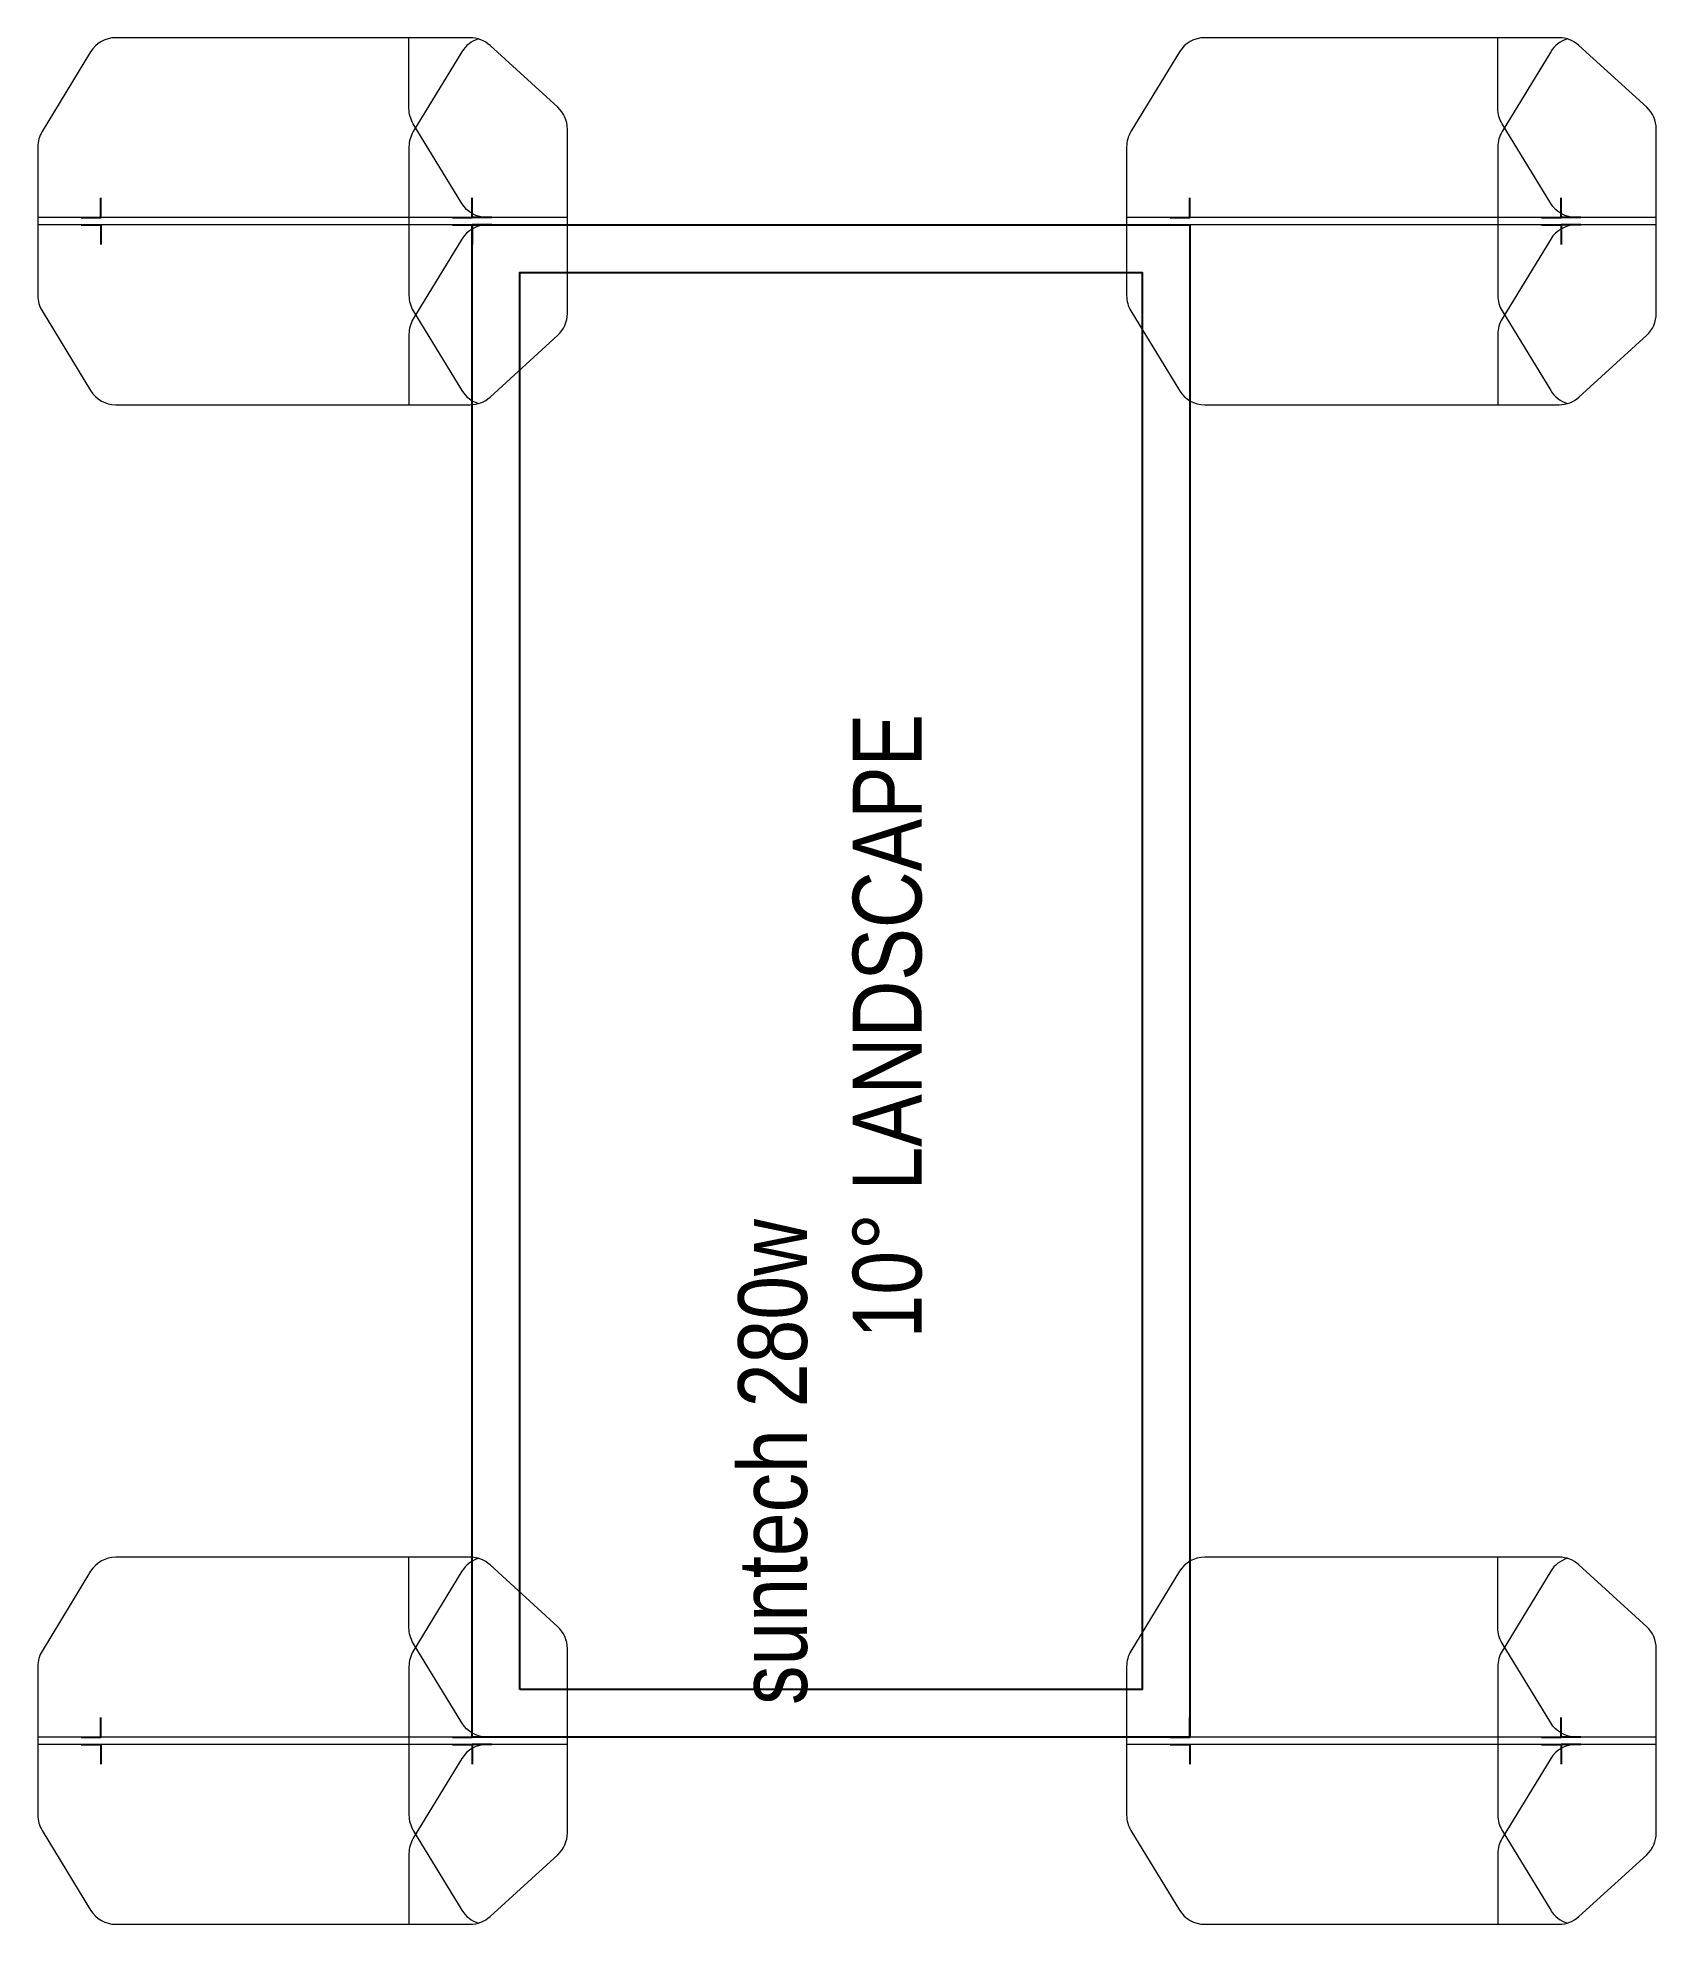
# Model space of a CAD drawing. Header units: feet. Extents: x 5980.1 to 6062.5, y 12187.6 to 12283.7.
import ezdxf

# ---------------------------------------------------------------- set-up
doc = ezdxf.new("R2010")
doc.units = ezdxf.units.FT
doc.header["$MEASUREMENT"] = 0
doc.layers.add('CANADIAN 255', color=7, linetype='Continuous')
doc.layers.add('E2-ECOFEET', color=1, linetype='Continuous', lineweight=5)
doc.styles.get("Standard").update_dxf_attribs({"font": 'calibri.ttf'})

# ---------------------------------------------------------------- blocks, each defined once
blk = doc.blocks.new('SUNTECH 280 10 DEGREE')
at = {"layer": 'CANADIAN 255', "linetype": 'Continuous'}
blk.add_lwpolyline([(3599.63, 716.139), (3599.63, 793.139), (3636.166, 793.139), (3636.166, 716.139), (3599.63, 716.139)], dxfattribs=at)
at = {"layer": 'CANADIAN 255', "color": 1, "linetype": 'Continuous'}
blk.add_lwpolyline([(3602.052, 718.562), (3602.052, 790.717), (3633.744, 790.717), (3633.744, 718.562)], close=True, dxfattribs=at)
at = {"layer": 'Defpoints', "color": 251, "insert": (3617.865, 736.437), "char_height": 3.5, "attachment_point": 4, "rotation": 90}
blk.add_mtext('\\pi-18.664;{\\fTechnicLite|b0|i0|c2|p2;suntech 280w\\P\\pi0;10° LANDSCAPE}', dxfattribs=at)
blk = doc.blocks.new('SUNTECH 280W 10 DEGREE')
at = {"color": 3}
blk.add_blockref('SUNTECH 280 10 DEGREE', (-3617.898, -754.639), dxfattribs=at)
blk = doc.blocks.new('EcoFoot2+ single')
at = {"layer": 'Defpoints', "color": 251}
for points in [[(-0.188, 19.9), (-0.188, 18.9), (-1.188, 18.9)], [(0.187, 19.9), (0.187, 18.9), (1.188, 18.9)], [(-0.188, 1), (-0.188, 0), (-1.188, 0)], [(0.187, 1), (0.187, 0), (1.188, 0)], [(-0.188, -1), (-0.188, 0), (-1.188, 0)], [(0.187, -1), (0.187, 0), (1.188, 0)]]:
    blk.add_lwpolyline(points, dxfattribs=at)
for p in [(0, 18.9), (0, 0), (0, 0), (0, 0)]:
    blk.add_point(p, dxfattribs=at)
at = {"layer": 'E2-ECOFEET', "color": 42, "linetype": 'Continuous'}
for p, q in [((-0.188, -4.847), (-0.188, 22.117)), ((0.187, -4.847), (0.187, 22.117)), ((-0.188, 0.101), (-0.188, 17.204)), ((0.187, 0.101), (0.187, 17.204))]:
    blk.add_line(p, q, dxfattribs=at)
at = {"layer": 'E2-ECOFEET', "linetype": 'Continuous'}
blk.add_lwpolyline([(-9.346, 17.204), (-9.346, 0.101, 0.187182), (-8.953, -0.91), (-5.803, -4.359, 0.210696), (-4.696, -4.847), (4.696, -4.847, 0.210696), (5.803, -4.359), (8.953, -0.91, 0.187182), (9.346, 0.101), (9.346, 17.204), (9.346, 18.143, 0.261626), (8.626, 19.424), (4.566, 21.898, 0.137668), (3.786, 22.117), (-3.786, 22.117, 0.137668), (-4.566, 21.898), (-8.626, 19.424, 0.261626), (-9.346, 18.143)], format="xyb", close=True, dxfattribs=at)
at = {"layer": 'E2-ECOFEET', "color": 112, "linetype": 'Continuous'}
for points in [[(-0.188, -4.847), (-0.188, -1.696), (-0.188, -0.757, 0.261626), (-0.907, 0.524), (-4.967, 2.998, 0.137668), (-5.748, 3.217), (-9.346, 3.217)], [(0.187, -4.847), (0.187, -1.696), (0.187, -0.757, -0.261626), (0.907, 0.524), (4.967, 2.998, -0.137668), (5.748, 3.217), (9.346, 3.217)]]:
    blk.add_lwpolyline(points, format="xyb", dxfattribs=at)
at = {"layer": 'E2-ECOFEET', "color": 133, "linetype": 'Continuous'}
blk.add_lwpolyline([(9.283, -0.328, 0.18544), (8.626, 0.524), (4.566, 2.998, 0.137668), (3.786, 3.217), (-3.786, 3.217, 0.137668), (-4.566, 2.998), (-8.626, 0.524, 0.18544), (-9.283, -0.328, 0.18544)], format="xyb", dxfattribs=at)

msp = doc.modelspace()

# ---------------------------------------------------------------- block references
at = {"color": 3}
msp.add_blockref('SUNTECH 280W 10 DEGREE', (6020.527, 12235.68), dxfattribs=at)
at = {"layer": 'E2-ECOFEET', "rotation": 90}
for p in [(6002.258, 12274.368), (6057.695, 12274.368), (6002.258, 12196.993), (6057.695, 12196.993)]:
    msp.add_blockref('EcoFoot2+ single', p, dxfattribs=at)

doc.saveas('drawing.dxf')
